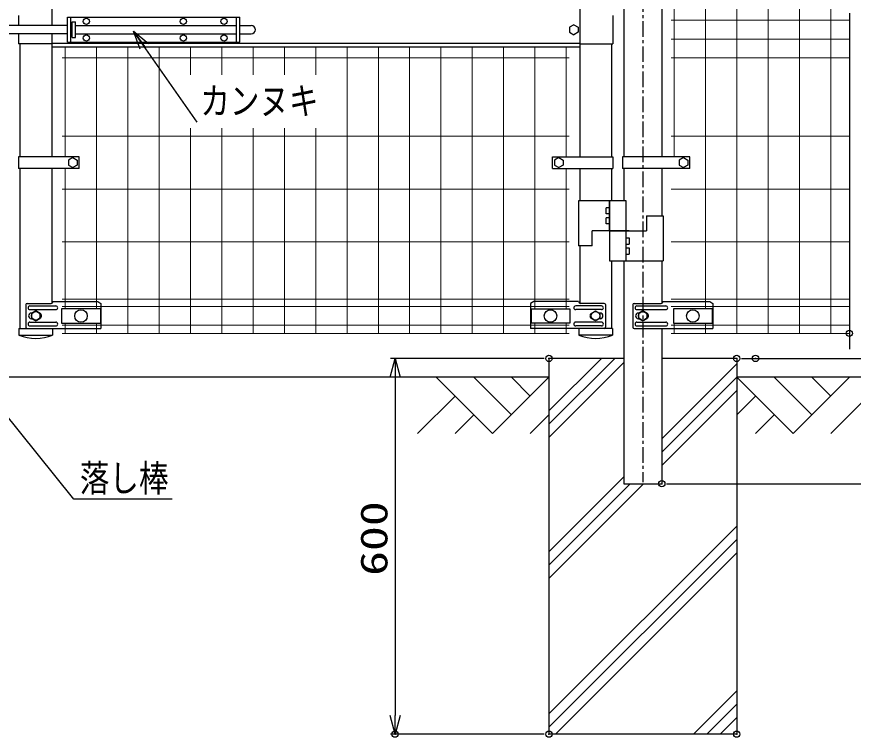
# Model space of a CAD drawing. Units: millimetres, scale not verified. Extents: x -4455 to 4455, y -3150 to 3150.
# Drawn here: x 1391 to 2727, y -956 to 195 of the extents above; entities that cross this region are included whole.
import ezdxf
from ezdxf.enums import TextEntityAlignment as Align

# ---------------------------------------------------------------- set-up
doc = ezdxf.new("R2010")
doc.units = ezdxf.units.MM
doc.header["$LTSCALE"] = 20
doc.header["$PDMODE"] = 32
doc.header["$PDSIZE"] = 10
doc.linetypes.add('USER1', pattern=[2, 1.25, -0.25, 0.25, -0.25])
for name, color, linetype, lineweight in [('0-0_1', 7, 'Continuous', 25), ('0-1_0', 7, 'Continuous', 25), ('0-4_EXTCNT-LMEC0', 1, 'Continuous', 25), ('0-5_LAYER04', 7, 'Continuous', 25), ('0-9_2', 7, 'Continuous', 25), ('0-A_D-STR2', 7, 'Continuous', 13)]:
    doc.layers.add(name, color=color, linetype=linetype, lineweight=lineweight)
doc.layers.add('0-2_DEFPOINTS', color=7, linetype='Continuous')
doc.styles.add('ＭＳ ゴシック', font='')
doc.styles.get('ＭＳ ゴシック').set_extended_font_data('MS Gothic')

# ---------------------------------------------------------------- blocks, each defined once
blk = doc.blocks.new('_Open30')
at = {"layer": '0-1_0', "color": 1}
blk.add_line((0, 0), (-20, 0), dxfattribs=at)
blk.add_lwpolyline([(-20, 5.36), (0, 0), (-20, -5.36)], dxfattribs=at)

msp = doc.modelspace()

# ---------------------------------------------------------------- linework, layer by layer
at = {"layer": '0-0_1', "color": 3, "linetype": 'USER1'}
msp.add_line((2391.15, 787.32), (2391.15, -548.8), dxfattribs=at)
at = {"layer": '0-0_1'}
for p, q in [((1446.95, 376.61), (1446.95, 180.35)), ((2290.35, 376.61), (2290.35, -28.91)), ((2360.9, 376.6), (2360.9, -28.9)), ((2421.4, 376.6), (2421.4, -28.9)), ((1394.15, 196.35), (1394.15, 180.35)), ((1472.25, 193.85), (1747.25, 193.85)), ((1472.25, 153.85), (1472.25, 193.85)), ((1477.25, 153.85), (1477.25, 193.85)), ((1742.25, 153.85), (1742.25, 193.85)), ((1747.25, 153.85), (1747.25, 193.85)), ((2343.15, 196.35), (2343.15, 151.35)), ((1472.25, 180.35), (1310.05, 180.35)), ((1477.25, 180.35), (1479.75, 180.35)), ((1484.75, 161.35), (1484.75, 186.35)), ((1484.75, 180.35), (1742.25, 180.35)), ((1747.25, 180.35), (1765.75, 180.35)), ((2281.05, 181.85), (2274.13, 177.85)), ((2274.13, 177.85), (2274.13, 169.85)), ((2281.05, 181.85), (2287.98, 177.85)), ((2287.98, 177.85), (2287.98, 169.85)), ((1472.25, 167.35), (1310.05, 167.35)), ((1394.15, 167.35), (1394.15, 151.35)), ((1446.95, 167.35), (1446.95, -28.91)), ((1477.25, 167.35), (1479.75, 167.35)), ((1479.75, 161.35), (1484.75, 161.35)), ((1484.75, 167.35), (1742.25, 167.35)), ((1747.25, 167.35), (1765.75, 167.35)), ((2274.13, 169.85), (2281.05, 165.85)), ((2287.98, 169.85), (2281.05, 165.85)), ((1446.95, 151.35), (1394.15, 151.35)), ((1396.15, 151.35), (1396.15, -28.91)), ((1446.95, 152.35), (2290.35, 152.35)), ((1472.25, 153.85), (1747.25, 153.85)), ((2290.35, 151.35), (2343.15, 151.35)), ((2341.15, 151.35), (2341.15, -28.91)), ((1446.95, 146.35), (2290.35, 146.35)), ((1490.65, -28.91), (1393.97, -28.91)), ((1393.97, -28.91), (1393.97, -47.89)), ((1480.5, -30.4), (1473.58, -34.4)), ((1473.58, -34.4), (1473.58, -42.4)), ((1490.65, -47.9), (1490.65, -28.9)), ((2246.65, -47.9), (2246.65, -28.9)), ((2246.65, -28.91), (2343.34, -28.91)), ((2256.8, -30.4), (2249.88, -34.4)), ((2249.88, -34.4), (2249.88, -42.4)), ((2256.8, -30.4), (2263.73, -34.4)), ((2263.73, -34.4), (2263.73, -42.4)), ((2343.34, -28.91), (2343.34, -47.89)), ((2456, -30.4), (2449.08, -34.4)), ((2449.08, -34.4), (2449.08, -42.4)), ((2456, -30.4), (2462.93, -34.4)), ((2462.93, -34.4), (2462.93, -42.4)), ((2466.15, -47.9), (2466.15, -28.9)), ((1490.65, -47.89), (1393.97, -47.89)), ((1396.15, -47.89), (1396.15, -303.15)), ((1446.95, -47.89), (1446.95, -262.95)), ((1473.58, -42.4), (1480.5, -46.4)), ((1487.43, -42.4), (1480.5, -46.4)), ((2246.65, -47.89), (2343.34, -47.89)), ((2249.88, -42.4), (2256.8, -46.4)), ((2263.73, -42.4), (2256.8, -46.4)), ((2290.35, -47.89), (2290.35, -99.4)), ((2341.15, -47.89), (2341.15, -99.4)), ((2466.15, -47.9), (2358.9, -47.9)), ((2360.9, -47.9), (2360.9, -99.4)), ((2421.4, -47.9), (2421.4, -123.4)), ((2449.08, -42.4), (2456, -46.4)), ((2462.93, -42.4), (2456, -46.4)), ((2337.8, -99.4), (2337.8, -195.4)), ((2337.8, -147.4), (2337.8, -99.4)), ((2364.25, -195.4), (2364.25, -99.4)), ((2332.8, -120.4), (2332.8, -110.4)), ((2337.8, -110.4), (2332.8, -110.4)), ((2337.8, -120.4), (2332.8, -120.4)), ((2337.8, -126.4), (2332.8, -126.4)), ((2396.9, -123.4), (2423.4, -123.4)), ((2396.9, -123.4), (2396.9, -147.4)), ((2369.1, -147.4), (2310, -147.4)), ((2310, -171.4), (2310, -147.4)), ((2337.8, -147.4), (2396.9, -147.4)), ((2364.25, -158.4), (2369.25, -158.4)), ((2369.25, -158.4), (2369.25, -168.4)), ((2310, -171.4), (2288.35, -171.4)), ((2290.35, -171.4), (2290.35, -262.95)), ((2364.25, -168.4), (2369.25, -168.4)), ((2364.25, -174.4), (2369.25, -174.4)), ((2364.25, -184.4), (2369.25, -184.4)), ((2369.25, -174.4), (2369.25, -184.4)), ((2337.8, -195.4), (2423.4, -195.4)), ((2341.15, -195.4), (2341.15, -303.15)), ((2360.9, -195.4), (2360.9, -551.15)), ((2421.4, -195.4), (2421.4, -262.95)), ((1405.76, -265.15), (1405.76, -301.15)), ((1407.76, -263.15), (1445.87, -263.15)), ((1412.12, -267.15), (1453.45, -267.15)), ((1448.87, -260.15), (1520.55, -260.15)), ((1520.55, -260.15), (1525.55, -263.15)), ((1525.55, -263.15), (1525.55, -269.9)), ((2216.76, -260.15), (2211.76, -263.15)), ((2211.76, -263.15), (2211.76, -269.9)), ((2288.44, -260.15), (2216.76, -260.15)), ((2325.19, -267.15), (2283.86, -267.15)), ((2329.55, -263.15), (2291.44, -263.15)), ((2331.55, -265.15), (2331.55, -301.15)), ((2375.36, -265.15), (2375.36, -301.15)), ((2377.36, -263.15), (2420.32, -263.15)), ((2381.72, -267.15), (2427.9, -267.15)), ((2423.32, -260.15), (2497.9, -260.15)), ((2497.9, -260.15), (2502.9, -263.15)), ((2502.9, -263.15), (2502.9, -269.9)), ((1412.12, -273.15), (1453.45, -273.15)), ((1414.46, -278.65), (1415.49, -278.65)), ((1525.55, -269.9), (1525.55, -291.15)), ((2211.76, -269.9), (2211.76, -303.15)), ((2325.19, -273.15), (2283.86, -273.15)), ((2322.84, -278.65), (2321.82, -278.65)), ((2381.72, -273.15), (2427.9, -273.15)), ((2384.06, -278.65), (2385.09, -278.65)), ((2502.9, -269.9), (2502.9, -303.15)), ((1412.12, -293.15), (1453.45, -293.15)), ((1414.46, -287.65), (1415.49, -287.65)), ((1525.55, -291.15), (1525.55, -303.15)), ((2325.19, -293.15), (2283.86, -293.15)), ((2322.84, -287.65), (2321.82, -287.65)), ((2381.72, -293.15), (2427.9, -293.15)), ((2384.06, -287.65), (2385.09, -287.65)), ((1407.76, -303.15), (1525.55, -303.15)), ((1412.12, -299.15), (1453.45, -299.15)), ((2329.55, -303.15), (2211.76, -303.15)), ((2325.19, -299.15), (2283.86, -299.15)), ((2377.36, -303.15), (2502.9, -303.15)), ((2381.72, -299.15), (2427.9, -299.15)), ((2421.4, -303.15), (2421.4, -551.15)), ((2241.15, -351.15), (2241.15, -951.15)), ((2360.9, -351.15), (2241.15, -351.15)), ((2541.15, -351.15), (2421.4, -351.15)), ((2541.15, -351.15), (2541.15, -951.15)), ((2241.15, -381.15), (541.15, -381.15)), ((2816.15, -381.15), (2541.15, -381.15)), ((2360.9, -551.15), (2421.4, -551.15)), ((2541.15, -951.15), (2241.15, -951.15))]:
    msp.add_line(p, q, dxfattribs=at)
at = {"layer": '0-0_1', "color": 2}
for p, q in [((2241.15, -456.15), (2346.15, -351.15)), ((2324.94, -351.15), (2241.15, -434.94)), ((2360.9, -357.61), (2241.15, -477.36)), ((2541.15, -359.94), (2421.4, -479.69)), ((2421.4, -500.9), (2541.15, -381.15)), ((2541.15, -402.36), (2421.4, -522.11)), ((2360.9, -540.19), (2241.15, -659.94)), ((2241.15, -681.15), (2371.15, -551.15)), ((2392.37, -551.15), (2241.15, -702.36)), ((2541.15, -618.98), (2241.15, -918.98)), ((2241.15, -940.19), (2541.15, -640.19)), ((2541.15, -661.41), (2251.41, -951.15)), ((2541.15, -881.98), (2471.99, -951.15)), ((2493.2, -951.15), (2541.15, -903.19)), ((2541.15, -924.41), (2514.41, -951.15))]:
    msp.add_line(p, q, dxfattribs=at)
at = {"layer": '0-0_1', "color": 4}
for p, q in [((2061.15, -381.15), (2151.15, -471.15)), ((2121.15, -381.15), (2181.15, -441.15)), ((2241.15, -381.15), (2151.15, -471.15)), ((2181.15, -381.15), (2211.15, -411.15)), ((2541.15, -381.15), (2631.15, -471.15)), ((2601.15, -381.15), (2661.15, -441.15)), ((2721.15, -381.15), (2631.15, -471.15)), ((2661.15, -381.15), (2691.15, -411.15)), ((2091.15, -411.15), (2031.15, -471.15)), ((2571.15, -411.15), (2541.15, -441.15)), ((2751.15, -411.15), (2691.15, -471.15)), ((2121.15, -441.15), (2091.15, -471.15)), ((2241.15, -441.15), (2211.15, -471.15)), ((2601.15, -441.15), (2571.15, -471.15))]:
    msp.add_line(p, q, dxfattribs=at)
at = {"layer": '0-0_1'}
for points in [[(1479.75, 161.35), (1479.75, 186.35), (1484.75, 186.35)], [(1480.5, -30.4), (1487.43, -34.4), (1487.43, -42.4)], [(2466.15, -28.9), (2358.9, -28.9), (2358.9, -47.9)], [(2364.25, -99.4), (2288.35, -99.4), (2288.35, -171.4)], [(2337.8, -136.4), (2332.8, -136.4), (2332.8, -126.4)]]:
    msp.add_lwpolyline(points, dxfattribs=at)
for centre in [(1502.25, 187.1), (1657.25, 187.1), (1722.25, 187.1), (1502.25, 160.6), (1657.25, 160.6), (1722.25, 160.6)]:
    msp.add_circle(centre, 5, dxfattribs=at)
for centre, radius, start, end in [((1765.75, 173.85), 6.5, 270, 90), ((1407.76, -265.15), 2, 90, 180), ((1412.12, -270.15), 3, 90, 270), ((1445.87, -260.15), 3, 270, 0), ((1453.45, -270.15), 3, 270, 90), ((2283.86, -270.15), 3, 90, 270), ((2291.44, -260.15), 3, 180, 270), ((2325.19, -270.15), 3, 270, 90), ((2329.55, -265.15), 2, 0, 90), ((2377.36, -265.15), 2, 90, 180), ((2381.72, -270.15), 3, 90, 270), ((2420.32, -260.15), 3, 270, 0), ((2427.9, -270.15), 3, 270, 90), ((1414.46, -283.15), 4.5, 90, 270), ((1426.23, -283.15), 4.5, 299.99991, 60.0015), ((2311.08, -283.15), 4.5, 119.9985, 240.00009), ((2322.84, -283.15), 4.5, 270, 90), ((2384.06, -283.15), 4.5, 90, 270), ((2395.83, -283.15), 4.5, 300.08078, 59.91922), ((1412.12, -296.15), 3, 90, 270), ((1453.45, -296.15), 3, 270, 90), ((2283.86, -296.15), 3, 90, 270), ((2325.19, -296.15), 3, 270, 90), ((2381.72, -296.15), 3, 90, 270), ((2427.9, -296.15), 3, 270, 90), ((1407.76, -301.15), 2, 180, 270), ((2329.55, -301.15), 2, 270, 0), ((2377.36, -301.15), 2, 180, 270)]:
    msp.add_arc(centre, radius, start, end, dxfattribs=at)
at = {"layer": '0-1_0'}
for p, q in [((1679.49, 26.43), (1578.9, 170.16)), ((2423.4, -123.4), (2423.4, -195.4)), ((1462.65, -271.81), (1462.65, -294.81)), ((1524.65, -271.81), (1462.65, -271.81)), ((1524.65, -271.81), (1524.65, -294.81)), ((2212.65, -271.81), (2212.65, -294.81)), ((2212.65, -271.81), (2274.65, -271.81)), ((2440, -271.81), (2440, -294.81)), ((2502, -271.81), (2440, -271.81)), ((2502, -271.81), (2502, -294.81)), ((1462.65, -294.81), (1524.65, -294.81)), ((2440, -294.81), (2502, -294.81))]:
    msp.add_line(p, q, dxfattribs=at)
at = {"layer": '0-1_0', "color": 1}
for p, q in [((2233.65, -351.15), (1987.85, -351.15)), ((1995.35, -381.15), (1995.35, -921.15)), ((2233.65, -951.15), (1987.85, -951.15))]:
    msp.add_line(p, q, dxfattribs=at)
at = {"layer": '0-1_0'}
for points in [[(2274.65, -271.81), (2274.65, -294.81), (2212.65, -294.81)], [(1639.49, -576.01), (1482.33, -576.01), (1367.02, -432.7)]]:
    msp.add_lwpolyline(points, dxfattribs=at)
for centre in [(1493.65, -283.31), (2243.65, -283.31), (2471, -283.31)]:
    msp.add_circle(centre, 10.01, dxfattribs=at)
at = {"layer": '0-2_DEFPOINTS'}
for p in [(2721, -311.15), (2241.15, -351.15), (2541.15, -351.15), (2571.15, -351.15), (2421.4, -551.15), (1995.35, -951.15), (2241.15, -951.15), (2541.15, -951.15)]:
    msp.add_point(p, dxfattribs=at)
at = {"layer": '0-4_EXTCNT-LMEC0', "color": 4}
msp.add_line((2721, 200.4), (2721, -336.54), dxfattribs=at)
at = {"layer": '0-4_EXTCNT-LMEC0'}
for p, q in [((2548.65, -351.15), (3207.15, -351.15)), ((2548.65, -351.15), (2968.15, -351.15)), ((2548.65, -351.15), (2968.5, -351.15)), ((2578.65, -351.15), (3088.5, -351.15)), ((2428.9, -551.15), (3328.5, -551.15)), ((2428.9, -551.15), (2968.15, -551.15))]:
    msp.add_line(p, q, dxfattribs=at)
at = {"layer": '0-5_LAYER04'}
for p, q in [((1394.65, -303.15), (1394.65, -314.15)), ((1394.65, -303.15), (1448.45, -303.15)), ((1448.45, -303.15), (1448.45, -314.15)), ((2342.65, -303.15), (2288.85, -303.15)), ((2288.85, -303.15), (2288.85, -314.15)), ((2342.65, -303.15), (2342.65, -314.15)), ((1394.65, -314.15), (1448.45, -314.15)), ((2342.65, -314.15), (2288.85, -314.15))]:
    msp.add_line(p, q, dxfattribs=at)
for centre in [(1421.55, -244.29), (2315.76, -244.29)]:
    msp.add_arc(centre, 74.86, 248.94141, 291.05859, dxfattribs=at)
at = {"layer": '0-9_2'}
for p, q in [((1414.63, -279.15), (1414.63, -287.15)), ((1428.48, -287.15), (1428.48, -279.15)), ((2308.83, -279.15), (2315.75, -275.15)), ((2315.75, -275.15), (2322.68, -279.15)), ((2391.15, -275.15), (2384.23, -279.15)), ((2384.23, -279.15), (2384.23, -287.15)), ((1414.63, -287.15), (1421.55, -291.15)), ((1421.55, -291.15), (1428.48, -287.15)), ((2384.23, -287.15), (2391.15, -291.15))]:
    msp.add_line(p, q, dxfattribs=at)
for points in [[(1428.48, -279.15), (1421.55, -275.15), (1414.63, -279.15)], [(2315.75, -291.15), (2308.83, -287.15), (2308.83, -279.15)], [(2322.68, -279.15), (2322.68, -287.15), (2315.75, -291.15)], [(2391.15, -291.15), (2398.08, -287.15), (2398.08, -279.15), (2391.15, -275.15)]]:
    msp.add_lwpolyline(points, dxfattribs=at)
for centre in [(1421.55, -283.15), (2315.75, -283.15), (2391.15, -283.15)]:
    msp.add_circle(centre, 6.93, dxfattribs=at)
at = {"layer": '0-A_D-STR2'}
for p, q in [((2541.15, -311.15), (2541.15, 658.85)), ((2591.15, -311.15), (2591.15, 658.85)), ((2641.15, -311.15), (2641.15, 658.85)), ((2691.15, -311.15), (2691.15, 658.85)), ((2491.15, -271.81), (2491.15, 618.6)), ((2441.15, -28.9), (2441.15, 376.6)), ((2721, 188.85), (2436.15, 188.85)), ((2721, 158.85), (2436.15, 158.85)), ((1468.65, -28.91), (1468.65, 146.35)), ((1518.65, -271.81), (1518.65, 146.35)), ((1568.65, -311.15), (1568.65, 146.35)), ((1618.65, -311.15), (1618.65, 146.35)), ((1668.65, 101.55), (1668.65, 146.35)), ((1718.65, 101.55), (1718.65, 146.35)), ((1768.65, 101.55), (1768.65, 146.35)), ((1818.65, 101.55), (1818.65, 146.35)), ((1868.65, 101.55), (1868.65, 146.35)), ((1918.65, -311.15), (1918.65, 146.35)), ((1968.65, -311.15), (1968.65, 146.35)), ((2018.65, -311.15), (2018.65, 146.35)), ((2068.65, -311.15), (2068.65, 146.35)), ((2118.65, -311.15), (2118.65, 146.35)), ((2168.65, -311.15), (2168.65, 146.35)), ((2218.65, -271.81), (2218.65, 146.35)), ((2268.65, -28.91), (2268.65, 146.35)), ((1463.65, 128.85), (2273.65, 128.85)), ((2721, 128.85), (2436.15, 128.85)), ((1668.65, -311.15), (1668.65, 16.55)), ((1718.65, -311.15), (1718.65, 16.55)), ((1768.65, -311.15), (1768.65, 16.55)), ((1818.65, -311.15), (1818.65, 16.55)), ((1868.65, -311.15), (1868.65, 16.55)), ((1463.65, 3.85), (2273.65, 3.85)), ((2721, 3.85), (2436.15, 3.85)), ((1468.65, -271.81), (1468.65, -47.89)), ((2268.65, -271.81), (2268.65, -47.89)), ((1463.65, -80.65), (2273.65, -80.65)), ((2721, -80.65), (2436.15, -80.65)), ((1463.65, -165.15), (2273.65, -165.15)), ((2721, -165.15), (2436.15, -165.15)), ((2273.65, -256.39), (1463.65, -256.39)), ((2721, -256.39), (2436.15, -256.39)), ((2273.65, -268.25), (1463.65, -268.25)), ((2721, -268.25), (2436.15, -268.25)), ((2273.65, -298.05), (1463.65, -298.05)), ((1468.65, -311.15), (1468.65, -294.81)), ((1518.65, -311.15), (1518.65, -294.81)), ((2218.65, -311.15), (2218.65, -294.81)), ((2268.65, -311.15), (2268.65, -294.81)), ((2721, -298.05), (2436.15, -298.05)), ((2441.15, -311.15), (2441.15, -294.81)), ((2491.15, -311.15), (2491.15, -294.81)), ((2273.65, -311.15), (1463.65, -311.15)), ((2721, -311.15), (2436.15, -311.15))]:
    msp.add_line(p, q, dxfattribs=at)

# ---------------------------------------------------------------- block references
at = {"layer": '0-1_0', "xscale": 1.5, "yscale": 1.5}
for p, rotation in [((1577.76, 171.8), 124.98456), ((1995.35, -351.15), 90), ((1995.35, -951.15), 270)]:
    msp.add_blockref('_Open30', p, dxfattribs=dict(at, rotation=rotation))

# ---------------------------------------------------------------- texts
at = {"layer": '0-1_0', "color": 3, "style": 'ＭＳ ゴシック', "width": 0.8}
for s, p in [('カンヌキ', (1684.29, 25.61)), ('落し棒', (1491.83, -576.83))]:
    msp.add_text(s, height=43.26, dxfattribs=at).set_placement(p, align=Align.BOTTOM_LEFT)
at = {"layer": '0-1_0', "color": 3, "style": 'ＭＳ ゴシック', "width": 1.35}
msp.add_text('600', height=43.26, rotation=90, dxfattribs=at).set_placement((1996.17, -698.4), align=Align.BOTTOM_LEFT)

doc.saveas('drawing.dxf')
